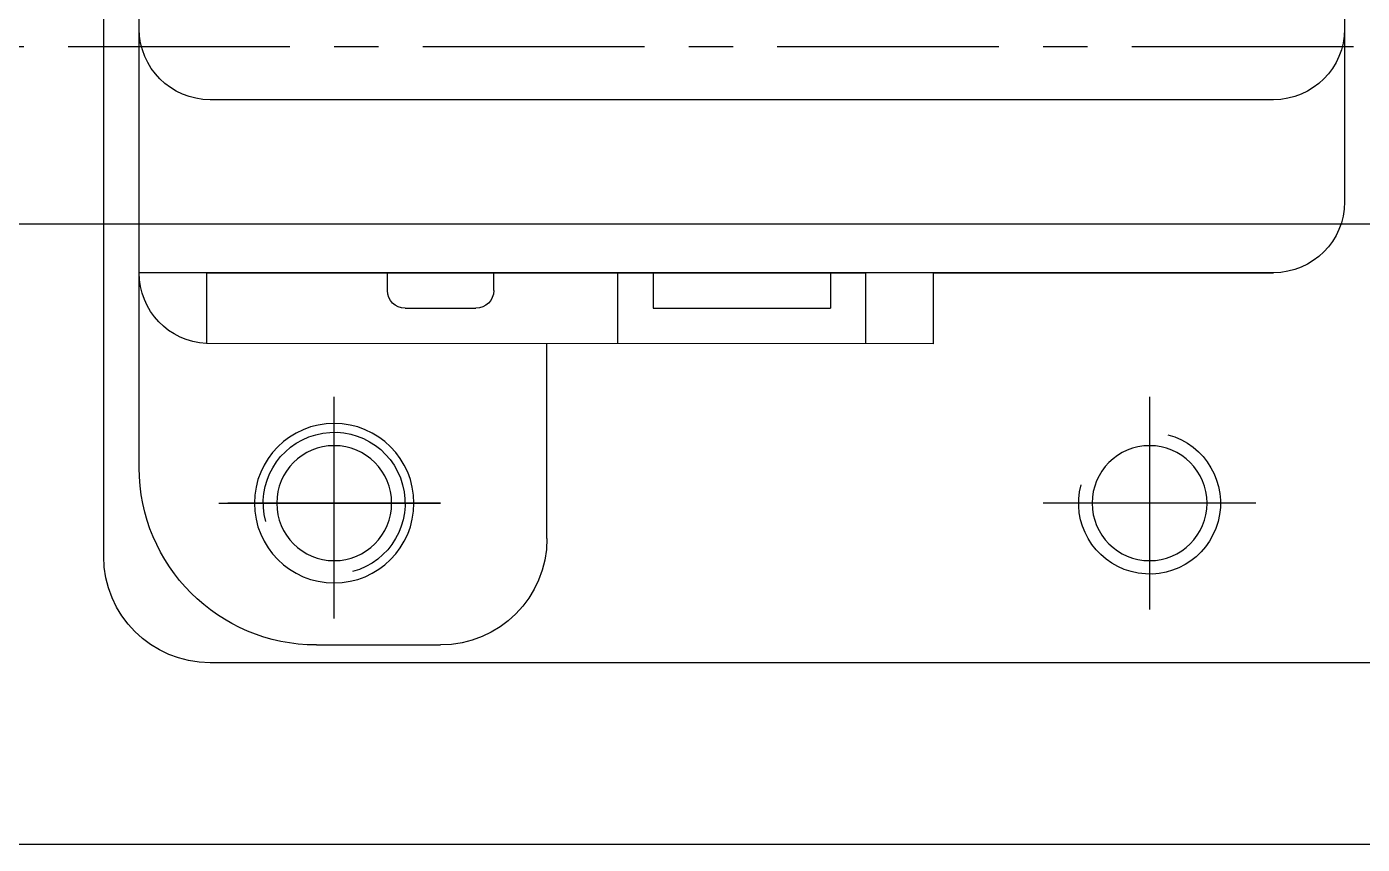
# Model space of a CAD drawing. Header units: inches. Extents: x 0 to 77285, y -118 to 40065.
# Drawn here: x 4371.96 to 4409.64, y 23548.05 to 23571.11 of the extents above; entities that cross this region are included whole.
import ezdxf

# ---------------------------------------------------------------- set-up
doc = ezdxf.new("R2010")
doc.units = ezdxf.units.IN
doc.header["$LTSCALE"] = 5
doc.header["$MEASUREMENT"] = 0
doc.linetypes.add('CENTER', pattern=[2, 1.25, -0.25, 0.25, -0.25])
for name, color, linetype in [('11', 1, 'CENTER'), ('99', 181, 'Continuous'), ('A', 8, 'Continuous'), ('T', 3, 'Continuous'), ('Y', 60, 'Continuous')]:
    doc.layers.add(name, color=color, linetype=linetype)

# ---------------------------------------------------------------- blocks, each defined once
blk = doc.blocks.new('A$C8b1ceeae')
for p, q in [((-10, 0), (-10, -43)), ((-7, -46), (117, -46))]:
    blk.add_line(p, q)
for centre in [(-5.5, -16.5), (-5.5, -39.5)]:
    blk.add_circle(centre, 1.621)
blk.add_arc((-7, -43), 3, 180, 270)
at = {"layer": '11'}
for p, q in [((-5.5, -13.5), (-5.5, -19.5)), ((-2.5, -16.5), (-8.5, -16.5)), ((-5.5, -36.5), (-5.5, -42.5)), ((-8.5, -39.5), (-2.5, -39.5))]:
    blk.add_line(p, q, dxfattribs=at)
at = {"layer": 'T'}
for centre, start, end in [((-5.5, -16.5), 15, 285), ((-5.5, -39.5), 255, 165)]:
    blk.add_arc(centre, 2, start, end, dxfattribs=at)
blk = doc.blocks.new('A$C9c3b0687E')
for p, q in [((114.497, 28.5), (8.5, 28.5)), ((114.5, 28.5), (8.5, 28.5)), ((6.5, 16.9), (6.5, 26.5)), ((6.5, 26.5), (6.5, -5.5)), ((11.379, 26.5), (11.379, -3.5)), ((4.498, 16.9), (4.5, -3.6)), ((6.5, 16.9), (4.498, 16.9)), ((4.497, 15), (6.5, 15)), ((6.497, 15), (6.497, 4.5)), ((6.5, -3.6), (6.5, 15)), ((5.5, 9), (5.5, 14)), ((6.5, 14), (5.5, 14)), ((6.5, 9), (5.5, 9)), ((4.497, 8), (6.497, 8)), ((-1, 6.003), (4.499, 6.003)), ((5.997, 4.5), (6.497, 4.5)), ((5.497, 2), (5.497, 4)), ((-4, -0.5), (-4, 3.003)), ((5.997, 1.5), (6.497, 1.5)), ((6.497, 1.5), (6.497, -3.6)), ((6.5, -3.6), (4.5, -3.6)), ((1, -5.5), (6.5, -5.5)), ((6.497, -5.5), (114.497, -5.5)), ((6.5, -5.5), (114.5, -5.5))]:
    blk.add_line(p, q)
blk.add_circle((0, 0), 2.25)
for centre, radius, start, end in [((8.5, 26.5), 2, 90, 180), ((8.5, 26.5), 2, 90, 180), ((13.379, 26.5), 2, 90, 180), ((-1, 3.003), 3, 90, 180), ((5.997, 4), 0.5, 90, 180), ((5.997, 2), 0.5, 180, 270), ((1, -0.5), 5, 180, 270), ((6.497, -3.5), 2, 182.866, 270), ((13.379, -3.5), 2, 180, 270)]:
    blk.add_arc(centre, radius, start, end)
at = {"layer": '11'}
for p, q in [((0, -3.25), (0, 3.25)), ((-3.25, 0), (3.25, 0))]:
    blk.add_line(p, q, dxfattribs=at)
blk = doc.blocks.new('A$C9345a28b')
at = {"layer": '99'}
blk.add_blockref('A$C9c3b0687E', (-22.879, -97.5, 0), dxfattribs=at)
at = {"layer": 'Y'}
blk.add_blockref('A$C8b1ceeae', (-17.379, -58, 0), dxfattribs=at)
blk = doc.blocks.new('A$C368a4807')
blk.add_blockref('A$C9345a28b', (0, 0))
blk = doc.blocks.new('A$C9cdbb54b')
blk.add_line((-32.5, -675, 0), (-32.5, 0))
at = {"layer": '11'}
blk.add_line((-10, -675, 0), (-10, 0), dxfattribs=at)
at = {"layer": 'A'}
blk.add_line((-15, -675, 0), (-15, 0), dxfattribs=at)

msp = doc.modelspace()

# ---------------------------------------------------------------- block references
at = {"xscale": -1, "rotation": 270}
for name in ['A$C9cdbb54b', 'A$C368a4807']:
    msp.add_blockref(name, (4478.13583863, 23580.5504763, -0.00000001), dxfattribs=at)

doc.saveas('drawing.dxf')
